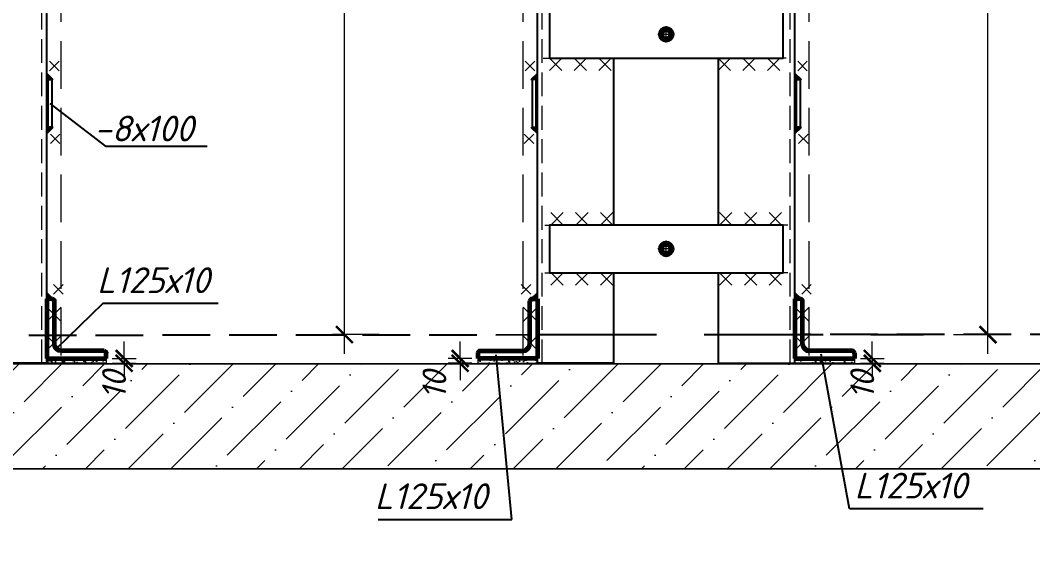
# Model space of a CAD drawing. Header units: millimetres. Extents: x 749182 to 2267578, y 70462 to 311449.
# Drawn here: x 2226654 to 2228779, y 196699 to 197843 of the extents above; entities that cross this region are included whole.
import ezdxf

# ---------------------------------------------------------------- set-up
doc = ezdxf.new("R2010")
doc.units = ezdxf.units.MM
for name, pattern in [('GOST2.303 4', [7, 5, -2, 0]), ('ГОСТ 2.303 4', [7, 5, -2, 0]), ('осеваяX2', [4, 2.5, -0.5, 0.5, -0.5])]:
    doc.linetypes.add(name, pattern=pattern)
doc.layers.get('Defpoints').update_dxf_attribs({"color": 255})
for name, color, linetype, lineweight in [('1Стены', 252, 'Continuous', 25), ('монолит', 176, 'Continuous', 50), ('Оси', 165, 'осеваяX2', 13), ('Размер', 7, 'Continuous', 13), ('сварка', 156, 'Continuous', 9), ('штрих', 8, 'Continuous', 5)]:
    doc.layers.add(name, color=color, linetype=linetype, lineweight=lineweight)
doc.layers.add('металл', color=124, linetype='Continuous')
doc.layers.add('Текст', color=7, linetype='Continuous')
doc.styles.add('GOST 2.304_new', font='isocpeur.ttf', dxfattribs={"width": 0.9, "oblique": 15})
doc.styles.add('М2', font='isocpeui.ttf')
doc.dimstyles.new('SPDS', dxfattribs={"dimscale": 25, "dimtxt": 2.5, "dimasz": 1.77, "dimexe": 1.25, "dimexo": 0.625, "dimtad": 1, "dimdec": 0, "dimrnd": 0.001, "dimtxsty": 'GOST 2.304_new', "dimblk": 'ARCHTICK', "dimcen": 2.5, "dimdle": 2, "dimclrt": 256, "dimazin": 2, "dimtfac": 0.75, "dimtdec": 0, "dimtmove": 1, "dimatfit": 3, "dimfxl": 0, "dimtolj": 1, "dimlwd": 9, "dimlwe": 9, "dimarcsym": 0})
doc.dimstyles.new('SPDS 1_20', dxfattribs={"dimscale": 20, "dimtxt": 2.5, "dimasz": 1.77, "dimexe": 1.25, "dimexo": 0.625, "dimtad": 1, "dimdec": 0, "dimrnd": 0.001, "dimtxsty": 'М2', "dimblk": 'ARCHTICK', "dimcen": 2.5, "dimdle": 2, "dimclrt": 256, "dimadec": 0, "dimazin": 2, "dimtfac": 0.75, "dimtdec": 0, "dimtmove": 1, "dimatfit": 3, "dimfxl": 0, "dimtolj": 1, "dimlwd": 9, "dimlwe": 9, "dimarcsym": 0})

# ---------------------------------------------------------------- blocks, each defined once
blk = doc.blocks.new('свар')
at = {"layer": 'сварка', "color": 0, "linetype": 'Continuous', "ltscale": 10}
for p, q in [((10, 10), (-10, -10)), ((-10, 10), (10, -10))]:
    blk.add_line(p, q, dxfattribs=at)
blk = doc.blocks.new('_ArchTick')
at = {"color": 0, "linetype": 'ByBlock', "const_width": 0.15}
blk.add_lwpolyline([(-0.5, -0.5), (0.5, 0.5)], dxfattribs=at)
blk = doc.blocks.new('*D1130')
at = {"color": 0, "lineweight": 9, "ltscale": 20, "transparency": 16777216}
for p, q in [((2227577, 197133.9), (2227577, 197169.3)), ((2227601.9, 197133.9), (2227552, 197133.9)), ((2227577, 197133.9), (2227577, 197123.9)), ((2227601.9, 197123.9), (2227552, 197123.9)), ((2227577, 197123.9), (2227577, 197088.5))]:
    blk.add_line(p, q, dxfattribs=at)
at = {"layer": 'Defpoints', "color": 0, "lineweight": 20, "ltscale": 20, "transparency": 16777216}
for p in [(2227614.4, 197133.9), (2227577, 197123.9), (2227614.4, 197123.9)]:
    blk.add_point(p, dxfattribs=at)
at = {"color": 0, "lineweight": 9, "ltscale": 20, "transparency": 16777216, "xscale": 35.4, "yscale": 35.4, "zscale": 35.4}
for p, rotation in [((2227577, 197133.9), 270), ((2227577, 197123.9), 90)]:
    blk.add_blockref('_ArchTick', p, dxfattribs=dict(at, rotation=rotation))
at = {"ltscale": 20, "transparency": 16777216, "insert": (2227523.1, 197078.2), "char_height": 50, "attachment_point": 5, "rotation": 90, "style": 'М2'}
blk.add_mtext('\\A1;10', dxfattribs=at)
blk = doc.blocks.new('*D1139')
at = {"color": 0, "lineweight": 9, "ltscale": 20, "transparency": 16777216}
for p, q in [((2228442.3, 197133.9), (2228442.3, 197169.3)), ((2228417.4, 197133.9), (2228467.3, 197133.9)), ((2228442.3, 197133.9), (2228442.3, 197123.9)), ((2228417.4, 197123.9), (2228467.3, 197123.9)), ((2228442.3, 197123.9), (2228442.3, 197088.5))]:
    blk.add_line(p, q, dxfattribs=at)
at = {"layer": 'Defpoints', "color": 0, "lineweight": 20, "ltscale": 20, "transparency": 16777216}
for p in [(2228404.9, 197133.9), (2228404.9, 197123.9), (2228442.3, 197123.9)]:
    blk.add_point(p, dxfattribs=at)
at = {"color": 0, "lineweight": 9, "ltscale": 20, "transparency": 16777216, "xscale": 35.4, "yscale": 35.4, "zscale": 35.4}
for p, rotation in [((2228442.3, 197133.9), 270), ((2228442.3, 197123.9), 90)]:
    blk.add_blockref('_ArchTick', p, dxfattribs=dict(at, rotation=rotation))
at = {"ltscale": 20, "transparency": 16777216, "insert": (2228421.2, 197078.2), "char_height": 50, "attachment_point": 5, "rotation": 90, "style": 'М2'}
blk.add_mtext('\\A1;10', dxfattribs=at)
blk = doc.blocks.new('*D1155')
at = {"layer": 'Defpoints', "color": 0, "lineweight": 20, "ltscale": 20, "transparency": 16777216}
for p in [(2228626.8, 199583.9), (2228685, 199583.9), (2228599.9, 197183.9)]:
    blk.add_point(p, dxfattribs=at)
at = {"layer": 'Размер', "color": 0, "lineweight": 9, "ltscale": 20, "transparency": 16777216}
for p, q in [((2228685, 197143.9), (2228685, 199623.9)), ((2228639.3, 199583.9), (2228710, 199583.9)), ((2228612.4, 197183.9), (2228710, 197183.9))]:
    blk.add_line(p, q, dxfattribs=at)
at = {"layer": 'Размер', "color": 0, "lineweight": 9, "ltscale": 20, "transparency": 16777216, "xscale": 35.4, "yscale": 35.4, "zscale": 35.4}
for p, rotation in [((2228685, 199583.9), 90), ((2228685, 197183.9), 270)]:
    blk.add_blockref('_ArchTick', p, dxfattribs=dict(at, rotation=rotation))
at = {"layer": 'Размер', "ltscale": 20, "transparency": 16777216, "insert": (2228682.6, 198487.5), "char_height": 50, "width": 670.583, "attachment_point": 5, "rotation": 90, "style": 'М2'}
blk.add_mtext('\\A1;{\\C1;2400 }\\P(уточнять по АР)', dxfattribs=at)
blk = doc.blocks.new('*D1160')
at = {"color": 0, "lineweight": 9, "ltscale": 20, "transparency": 16777216}
for p, q in [((2226871.8, 197133.9), (2226871.8, 197169.3)), ((2226846.9, 197133.9), (2226896.8, 197133.9)), ((2226871.8, 197133.9), (2226871.8, 197123.9)), ((2226846.9, 197123.9), (2226896.8, 197123.9)), ((2226871.8, 197123.9), (2226871.8, 197088.5))]:
    blk.add_line(p, q, dxfattribs=at)
at = {"layer": 'Defpoints', "color": 0, "lineweight": 20, "ltscale": 20, "transparency": 16777216}
for p in [(2226834.4, 197133.9), (2226834.4, 197123.9), (2226871.8, 197123.9)]:
    blk.add_point(p, dxfattribs=at)
at = {"color": 0, "lineweight": 9, "ltscale": 20, "transparency": 16777216, "xscale": 35.4, "yscale": 35.4, "zscale": 35.4}
for p, rotation in [((2226871.8, 197133.9), 270), ((2226871.8, 197123.9), 90)]:
    blk.add_blockref('_ArchTick', p, dxfattribs=dict(at, rotation=rotation))
at = {"ltscale": 20, "transparency": 16777216, "insert": (2226850.7, 197078.2), "char_height": 50, "attachment_point": 5, "rotation": 90, "style": 'М2'}
blk.add_mtext('\\A1;10', dxfattribs=at)
blk = doc.blocks.new('*D1163')
at = {"layer": 'Defpoints', "color": 0, "lineweight": 20, "ltscale": 20, "transparency": 16777216}
for p in [(2227334.3, 199583.9), (2227392.5, 199583.9), (2227419.4, 197183.9)]:
    blk.add_point(p, dxfattribs=at)
at = {"layer": 'Размер', "color": 0, "lineweight": 9, "ltscale": 20, "transparency": 16777216}
for p, q in [((2227334.3, 197143.9), (2227334.3, 199623.9)), ((2227380, 199583.9), (2227309.3, 199583.9)), ((2227406.9, 197183.9), (2227309.3, 197183.9))]:
    blk.add_line(p, q, dxfattribs=at)
at = {"layer": 'Размер', "color": 0, "lineweight": 9, "ltscale": 20, "transparency": 16777216, "xscale": 35.4, "yscale": 35.4, "zscale": 35.4}
for p, rotation in [((2227334.3, 199583.9), 90), ((2227334.3, 197183.9), 270)]:
    blk.add_blockref('_ArchTick', p, dxfattribs=dict(at, rotation=rotation))
at = {"layer": 'Размер', "ltscale": 20, "transparency": 16777216, "insert": (2227334, 198487.5), "char_height": 50, "width": 670.583, "attachment_point": 5, "rotation": 90, "style": 'М2'}
blk.add_mtext('\\A1;{\\C1;2400 }\\P(уточнять по АР)', dxfattribs=at)
blk = doc.blocks.new('м16')
at = {"layer": 'металл', "lineweight": 30, "ltscale": 20}
for p, q in [((-11, 6.4), (0, 12.7)), ((-11, -6.4), (-11, 6.4)), ((0, 12.7), (11, 6.4)), ((11, 6.4), (11, -6.4)), ((0, -12.7), (-11, -6.4)), ((11, -6.4), (0, -12.7))]:
    blk.add_line(p, q, dxfattribs=at)
blk.add_circle((0, 0), 15, dxfattribs=at)
for radius, start, end in [(10.4, 0, 180), (10.4, 180, 0), (6.92, 0, 180), (6.92, 180, 0)]:
    blk.add_arc((0, 0), radius, start, end, dxfattribs=at)
at = {"layer": 'металл', "linetype": 'Continuous', "lineweight": 25, "ltscale": 20}
blk.add_arc((0, 0), 8, 255, 165, dxfattribs=at)
at = {"layer": 'Оси', "ltscale": 20}
for p, q in [((17, 0), (-17.3, 0)), ((0, 17.3), (0, -17.3))]:
    blk.add_line(p, q, dxfattribs=at)
blk = doc.blocks.new('*U843')
at = {"color": 0, "linetype": 'Continuous', "lineweight": -2, "ltscale": 100}
for p, q in [((0, 0), (-11.47, 0.64)), ((-8.99, 0.5), (-11.09, -1.39)), ((-10.98, 0.61), (-9.1, -1.5)), ((-4.99, 0.28), (-7.1, -1.61)), ((-6.99, 0.39), (-5.1, -1.72)), ((-1, 0.06), (-3.11, -1.83)), ((-3, 0.17), (-1.11, -1.94))]:
    blk.add_line(p, q, dxfattribs=at)

msp = doc.modelspace()

# ---------------------------------------------------------------- hatches: boundary and pattern name
at = {"layer": 'Размер', "ltscale": 20}
h = msp.add_hatch(dxfattribs=at)
h.set_pattern_fill('AR-SAND', color=256, scale=0.3)
h.set_pattern_definition([(37.5, (1451621.857, 549886.124), (-0.48000939, 14.68239712), [0, -11.5824, 0, -12.954, 0, -12.3825]), (7.5, (1451621.857, 549886.124), (13.4856985, 21.504753), [0, -6.2484, 0, -10.4394, 0, -4.0005]), (327.5, (1451612.485, 549886.124), (23.7297711, 0.04311554), [0, -3.81, 0, -13.716, 0, -17.907]), (317.5, (1451612.485, 549886.124), (22.90669357, 6.6878797), [0, -1.905, 0, -8.9916, 0, -10.287])])
h.paths.add_polyline_path([(2226834.3949, 197133.8711), (2226739.3949, 197133.8711), (2226739.3949, 197123.8711), (2226834.3949, 197123.8711)])
h.paths.add_polyline_path([(2226739.3949, 197133.8711), (2226709.3949, 197133.8711), (2226709.3949, 197123.8711), (2226739.3949, 197123.8711)])
h = msp.add_hatch(dxfattribs=at)
h.set_pattern_fill('AR-SAND', color=256, scale=0.3)
h.set_pattern_definition([(37.5, (1451261.394, 549886.124), (-0.48000939, 14.68239712), [0, -11.5824, 0, -12.954, 0, -12.3825]), (7.5, (1451261.394, 549886.124), (13.4856985, 21.504753), [0, -6.2484, 0, -10.4394, 0, -4.0005]), (327.5, (1451252.021, 549886.124), (23.7297711, 0.04311554), [0, -3.81, 0, -13.716, 0, -17.907]), (317.5, (1451252.021, 549886.124), (22.90669357, 6.6878797), [0, -1.905, 0, -8.9916, 0, -10.287])])
h.paths.add_polyline_path([(2227614.4244, 197133.8711), (2227709.4244, 197133.8711), (2227709.4244, 197123.8711), (2227614.4244, 197123.8711)])
h.paths.add_polyline_path([(2227709.4244, 197133.8711), (2227739.4244, 197133.8711), (2227739.4244, 197123.8711), (2227709.4244, 197123.8711)])
h = msp.add_hatch(dxfattribs=at)
h.set_pattern_fill('AR-SAND', color=256, scale=0.3)
h.set_pattern_definition([(37.5, (1451451.857, 549886.124), (-0.48000939, 14.68239712), [0, -11.5824, 0, -12.954, 0, -12.3825]), (7.5, (1451451.857, 549886.124), (13.4856985, 21.504753), [0, -6.2484, 0, -10.4394, 0, -4.0005]), (327.5, (1451442.485, 549886.124), (23.7297711, 0.04311554), [0, -3.81, 0, -13.716, 0, -17.907]), (317.5, (1451442.485, 549886.124), (22.90669357, 6.6878797), [0, -1.905, 0, -8.9916, 0, -10.287])])
h.paths.add_polyline_path([(2228404.8681, 197133.8711), (2228309.8681, 197133.8711), (2228309.8681, 197123.8711), (2228404.8681, 197123.8711)])
h.paths.add_polyline_path([(2228309.8681, 197133.8711), (2228279.8681, 197133.8711), (2228279.8681, 197123.8711), (2228309.8681, 197123.8711)])
at = {"layer": 'сварка', "linetype": 'Continuous', "ltscale": 5}
for points in [[(2226709.4048, 197718.9689), (2226709.4048, 197732.6124), (2226723.0482, 197718.9689)], [(2227739.4146, 197718.9689), (2227739.4146, 197732.6124), (2227725.7712, 197718.9689)], [(2228279.878, 197718.9689), (2228279.878, 197732.6124), (2228293.5214, 197718.9689)], [(2226709.4048, 197618.7733), (2226709.4048, 197605.1299), (2226723.0482, 197618.7733)], [(2227739.4146, 197618.7733), (2227739.4146, 197605.1299), (2227725.7712, 197618.7733)], [(2228279.878, 197618.7733), (2228279.878, 197605.1299), (2228293.5214, 197618.7733)], [(2226709.4048, 197258.8711), (2226709.4048, 197272.5146), (2226723.0482, 197258.8711)], [(2227739.4146, 197258.8711), (2227739.4146, 197272.5146), (2227725.7712, 197258.8711)], [(2228279.878, 197258.8711), (2228279.878, 197272.5146), (2228293.5214, 197258.8711)]]:
    msp.add_hatch(color=0, dxfattribs=at).paths.add_polyline_path(points, flags=0)
at = {"layer": 'штрих', "ltscale": 15}
h = msp.add_hatch(dxfattribs=at)
h.set_pattern_fill('ANSI36', color=256, scale=20)
h.set_pattern_definition([(45, (-39664661.56, -1362333.524), (33.67596045, 123.47852166), [158.75, -31.75, 0, -31.75])])
h.paths.add_polyline_path([(2225552.1045, 197121.866), (2225552.1054, 196901.866), (2229948.3138, 196903.8711), (2229948.3129, 197123.8711)])

# ---------------------------------------------------------------- linework, layer by layer
at = {"ltscale": 100}
for p, q in [((2226833.9244, 197578.7509), (2226716.4338, 197668.8713)), ((2227046.3397, 197578.7509), (2226833.9244, 197578.7509)), ((2226826.812, 197249.4072), (2226729.5053, 197153.9716)), ((2227069.0545, 197249.4072), (2226826.812, 197249.4072)), ((2227685.8702, 196796.2095), (2227652.7092, 197141.3318)), ((2228394.1744, 196818.5106), (2228334.7275, 197142.9816)), ((2228675.055, 196818.5106), (2228394.1744, 196818.5106)), ((2227404.9896, 196796.2095), (2227685.8702, 196796.2095))]:
    msp.add_line(p, q, dxfattribs=at)
at = {"layer": '1Стены', "color": 0, "linetype": 'ГОСТ 2.303 4', "lineweight": 13, "ltscale": 10}
for p, q in [((2226699.4048, 197123.8711), (2226699.4048, 199613.8711)), ((2227749.4146, 197123.8711), (2227749.4146, 199613.8711)), ((2228269.878, 197123.8711), (2228269.878, 199613.8711))]:
    msp.add_line(p, q, dxfattribs=at)
at = {"layer": '1Стены', "color": 0, "linetype": 'ГОСТ 2.303 4', "lineweight": 13, "ltscale": 20}
for p, q in [((2226739.4048, 197139.8711), (2226739.4048, 199583.8711)), ((2227709.4146, 197139.8711), (2227709.4146, 199583.8711)), ((2228309.878, 197139.8711), (2228309.878, 199583.8711)), ((2228309.878, 197139.8711), (2228309.878, 199583.8711))]:
    msp.add_line(p, q, dxfattribs=at)
at = {"layer": '1Стены', "color": 0, "linetype": 'GOST2.303 4', "ltscale": 20}
for p, q in [((2225552.1045, 197181.866), (2227723.4146, 197183.8711)), ((2229293.8878, 197183.8711), (2228295.878, 197183.8711))]:
    msp.add_line(p, q, dxfattribs=at)
at = {"layer": '1Стены', "color": 0, "linetype": 'GOST2.303 4', "ltscale": 50}
msp.add_line((2227739.4146, 197183.8711), (2228549.9314, 197183.8711), dxfattribs=at)
at = {"layer": 'металл', "color": 0, "ltscale": 20}
for p, q in [((2226709.4048, 197123.8711), (2226709.4048, 199613.8711)), ((2227739.4146, 197123.8711), (2227739.4146, 199613.8711)), ((2228279.878, 197123.8711), (2228279.878, 199613.8711)), ((2227899.878, 197413.8711), (2227899.878, 197763.8711)), ((2228119.0867, 197413.8711), (2228119.0867, 197763.8711)), ((2227899.878, 197123.8711), (2227899.878, 197313.8711)), ((2228119.0867, 197123.8711), (2228119.0867, 197313.8711)), ((2226709.3949, 197123.8711), (2226549.4048, 197123.8711)), ((2227899.878, 197123.8711), (2227739.4244, 197123.8711)), ((2228119.0867, 197123.8711), (2228279.8681, 197123.8711))]:
    msp.add_line(p, q, dxfattribs=at)
at = {"layer": 'металл', "color": 0, "linetype": 'Continuous', "lineweight": 60, "ltscale": 20, "extrusion": (0, 0, -1)}
for p, q in [((2226709.4048, 197258.8711), (2226709.4048, 197133.8711)), ((2226720.8048, 197258.8711), (2226709.4048, 197258.8711)), ((2226725.4048, 197163.8711), (2226725.4048, 197254.2711)), ((2226709.4048, 197133.8711), (2226834.4048, 197133.8711)), ((2226829.8048, 197149.8711), (2226739.4048, 197149.8711)), ((2226834.4048, 197133.8711), (2226834.4048, 197145.2711)), ((2227739.4146, 197133.8711), (2227614.4146, 197133.8711)), ((2228279.878, 197133.8711), (2228404.878, 197133.8711))]:
    msp.add_line(p, q, dxfattribs=at)
at = {"layer": 'металл', "color": 0, "linetype": 'Continuous', "lineweight": 60, "ltscale": 20}
for p, q in [((2227723.4146, 197163.8711), (2227723.4146, 197254.2711)), ((2227728.0146, 197258.8711), (2227739.4146, 197258.8711)), ((2227739.4146, 197258.8711), (2227739.4146, 197133.8711)), ((2228279.878, 197258.8711), (2228279.878, 197133.8711)), ((2228291.278, 197258.8711), (2228279.878, 197258.8711)), ((2228295.878, 197163.8711), (2228295.878, 197254.2711)), ((2227614.4146, 197145.2711), (2227614.4146, 197133.8711)), ((2227619.0146, 197149.8711), (2227709.4146, 197149.8711)), ((2228400.278, 197149.8711), (2228309.878, 197149.8711)), ((2228404.878, 197145.2711), (2228404.878, 197133.8711))]:
    msp.add_line(p, q, dxfattribs=at)
at = {"layer": 'металл', "color": 0, "ltscale": 20}
for points in [[(2228254.878, 197863.8711), (2227764.4146, 197863.8711), (2227764.4146, 197763.8711), (2228254.878, 197763.8711)], [(2226712.4138, 197718.8711), (2226720.4138, 197718.8711), (2226720.4138, 197618.8711), (2226712.4138, 197618.8711)], [(2227736.4055, 197718.8711), (2227728.4055, 197718.8711), (2227728.4055, 197618.8711), (2227736.4055, 197618.8711)], [(2228282.887, 197718.8711), (2228290.887, 197718.8711), (2228290.887, 197618.8711), (2228282.887, 197618.8711)], [(2228254.878, 197413.8711), (2227764.4146, 197413.8711), (2227764.4146, 197313.8711), (2228254.878, 197313.8711)]]:
    msp.add_lwpolyline(points, close=True, dxfattribs=at)
at = {"layer": 'металл', "color": 0, "linetype": 'Continuous', "lineweight": 60, "ltscale": 20, "extrusion": (0, 0, -1)}
for centre, radius, start, end in [((-2226720.8048, 197254.2711), 4.6, 90, 180), ((-2226739.4048, 197163.8711), 14, 270, 0), ((-2226829.8048, 197145.2711), 4.6, 90, 180)]:
    msp.add_arc(centre, radius, start, end, dxfattribs=at)
at = {"layer": 'металл', "color": 0, "linetype": 'Continuous', "lineweight": 60, "ltscale": 20}
for centre, radius, start, end in [((2227728.0146, 197254.2711), 4.6, 90, 180), ((2228291.278, 197254.2711), 4.6, 0, 90), ((2227709.4146, 197163.8711), 14, 270, 0), ((2228309.878, 197163.8711), 14, 180, 270), ((2227619.0146, 197145.2711), 4.6, 90, 180), ((2228400.278, 197145.2711), 4.6, 0, 90)]:
    msp.add_arc(centre, radius, start, end, dxfattribs=at)
at = {"layer": 'монолит', "color": 0, "lineweight": 25, "ltscale": 100}
for p, q in [((2225552.1045, 197121.866), (2229948.3138, 197123.8711)), ((2225552.1045, 196901.866), (2229948.3138, 196903.8711))]:
    msp.add_line(p, q, dxfattribs=at)
at = {"layer": 'Размер', "color": 0, "ltscale": 20}
for points in [[(2226709.3949, 197133.8711), (2226834.3949, 197133.8711), (2226834.3949, 197123.8711), (2226709.3949, 197123.8711)], [(2227739.4244, 197133.8711), (2227614.4244, 197133.8711), (2227614.4244, 197123.8711), (2227739.4244, 197123.8711)], [(2228279.8681, 197133.8711), (2228404.8681, 197133.8711), (2228404.8681, 197123.8711), (2228279.8681, 197123.8711)]]:
    msp.add_lwpolyline(points, close=True, dxfattribs=at)
at = {"layer": 'сварка', "color": 0, "linetype": 'Continuous', "ltscale": 5}
for p, q in [((2226709.4048, 197718.9689), (2226709.4048, 197732.6124)), ((2226709.4048, 197732.6124), (2226723.0482, 197718.9689)), ((2227739.4146, 197732.6124), (2227725.7712, 197718.9689)), ((2227739.4146, 197718.9689), (2227739.4146, 197732.6124)), ((2228279.878, 197718.9689), (2228279.878, 197732.6124)), ((2228279.878, 197732.6124), (2228293.5214, 197718.9689)), ((2226723.0482, 197718.9689), (2226709.4048, 197718.9689)), ((2227725.7712, 197718.9689), (2227739.4146, 197718.9689)), ((2228293.5214, 197718.9689), (2228279.878, 197718.9689)), ((2226709.4048, 197618.7733), (2226709.4048, 197605.1299)), ((2226709.4048, 197605.1299), (2226723.0482, 197618.7733)), ((2226723.0482, 197618.7733), (2226709.4048, 197618.7733)), ((2227739.4146, 197605.1299), (2227725.7712, 197618.7733)), ((2227725.7712, 197618.7733), (2227739.4146, 197618.7733)), ((2227739.4146, 197618.7733), (2227739.4146, 197605.1299)), ((2228279.878, 197618.7733), (2228279.878, 197605.1299)), ((2228279.878, 197605.1299), (2228293.5214, 197618.7733)), ((2228293.5214, 197618.7733), (2228279.878, 197618.7733)), ((2226709.4048, 197258.8711), (2226709.4048, 197272.5146)), ((2226709.4048, 197272.5146), (2226723.0482, 197258.8711)), ((2227739.4146, 197272.5146), (2227725.7712, 197258.8711)), ((2227739.4146, 197258.8711), (2227739.4146, 197272.5146)), ((2228279.878, 197258.8711), (2228279.878, 197272.5146)), ((2228279.878, 197272.5146), (2228293.5214, 197258.8711)), ((2226723.0482, 197258.8711), (2226709.4048, 197258.8711)), ((2227725.7712, 197258.8711), (2227739.4146, 197258.8711)), ((2228293.5214, 197258.8711), (2228279.878, 197258.8711))]:
    msp.add_line(p, q, dxfattribs=at)
at = {"layer": 'сварка', "color": 0, "linetype": 'Continuous', "ltscale": 15}
for p, q in [((2226709.3949, 197258.8711), (2226709.3949, 197133.8711)), ((2226709.3949, 197241.3711), (2226739.3949, 197211.3711)), ((2226709.3949, 197211.3711), (2226739.3949, 197241.3711)), ((2227739.4244, 197241.3711), (2227709.4244, 197211.3711)), ((2227739.4244, 197211.3711), (2227709.4244, 197241.3711)), ((2227739.4244, 197258.8711), (2227739.4244, 197133.8711)), ((2228279.8681, 197258.8711), (2228279.8681, 197133.8711)), ((2228279.8681, 197241.3711), (2228309.8681, 197211.3711)), ((2228279.8681, 197211.3711), (2228309.8681, 197241.3711)), ((2226709.3949, 197181.3711), (2226739.3949, 197151.3711)), ((2226709.3949, 197151.3711), (2226739.3949, 197181.3711)), ((2227739.4244, 197181.3711), (2227709.4244, 197151.3711)), ((2227739.4244, 197151.3711), (2227709.4244, 197181.3711)), ((2228279.8681, 197181.3711), (2228309.8681, 197151.3711)), ((2228279.8681, 197151.3711), (2228309.8681, 197181.3711))]:
    msp.add_line(p, q, dxfattribs=at)

# ---------------------------------------------------------------- block references
at = {"layer": 'Размер', "rotation": 270.0000000001111}
for p in [(2228009.6463, 197813.8711), (2228009.6463, 197813.8711), (2228009.6463, 197363.8711), (2228009.6463, 197363.8711)]:
    msp.add_blockref('м16', p, dxfattribs=at)
at = {"layer": 'Размер', "color": 0, "xscale": -1, "rotation": 89.99999999762788}
for p in [(2226725.1601, 197747.6015), (2228295.6333, 197747.6015), (2226727.1638, 197594.7275), (2228297.637, 197594.7275), (2226733.5791, 197279.0847), (2228304.0523, 197279.0847)]:
    msp.add_blockref('свар', p, dxfattribs=at)
at = {"layer": 'Размер', "color": 0, "rotation": 270.0000000023722}
for p in [(2227723.6592, 197747.6015), (2227721.6556, 197594.7275), (2227715.2402, 197279.0847)]:
    msp.add_blockref('свар', p, dxfattribs=at)
at = {"layer": 'сварка', "linetype": 'Continuous', "ltscale": 15, "yscale": 13, "zscale": 13}
for p, xscale, rotation in [((2227751.4146, 197763.8711), -13, 356.8182644325913), ((2228261.4072, 197763.8711), 13, 3.181735567408701), ((2227754.65, 197413.8711), 13, 183.1817355674087), ((2228264.6426, 197413.8711), -13, 176.8182644325912), ((2227754.65, 197313.8711), -13, 356.8182644325913), ((2228264.6426, 197313.8711), 13, 3.181735567408701)]:
    msp.add_blockref('*U843', p, dxfattribs=dict(at, xscale=xscale, rotation=rotation))

# ---------------------------------------------------------------- texts
at = {"layer": 'Текст', "ltscale": 20, "style": 'М2'}
for s, p in [('-8х100', (2226808.9033, 197589.3207)), ('L125х10', (2226814.8695, 197271.1347)), ('L125х10', (2228404.8645, 196840.2381)), ('L125х10', (2227397.8883, 196817.9371))]:
    msp.add_text(s, height=54, dxfattribs=at).set_placement(p)

# ---------------------------------------------------------------- dimensions: what is measured, and where the dimension line sits
at = {"ltscale": 20}
for base, p1, p2, picture, middle in [((2226871.8096, 197123.8711), (2226834.4048, 197133.8711), (2226834.4048, 197123.8711), '*D1160', (2226888.2087, 197078.2086)), ((2227577.0097, 197123.8711), (2227614.4146, 197133.8711), (2227614.4146, 197123.8711), '*D1130', (2227560.6107, 197078.2086)), ((2228442.2828, 197123.8711), (2228404.878, 197133.8711), (2228404.878, 197123.8711), '*D1139', (2228458.6819, 197078.2086))]:
    dim = msp.add_linear_dim(base=base, p1=p1, p2=p2, angle=90, dimstyle='SPDS', override={"dimscale": 20, "dimtxsty": 'М2', "dimfxl": 1.25, "dimtfill": 0, "dimarcsym": 1}, dxfattribs=at)
    dim.commit()
    dim.dimension.update_dxf_attribs({"geometry": picture, "text_midpoint": middle, "dimtype": 160})
at = {"layer": 'Размер', "ltscale": 20}
for base, p1, p2, picture, middle in [((2227334.2692, 199583.8711), (2227419.4298, 197183.8711), (2227392.4726, 199583.8711), '*D1163', (2227423.1598, 198487.5052)), ((2228685.0233, 199583.8711), (2228599.8628, 197183.8711), (2228626.82, 199583.8711), '*D1155', (2228771.782, 198487.5052))]:
    dim = msp.add_linear_dim(base=base, p1=p1, p2=p2, angle=90, text='{\\C1;2400 }\\P(уточнять по АР)', dimstyle='SPDS 1_20', override={"dimtxsty": 'М2'}, dxfattribs=at)
    dim.commit()
    dim.dimension.update_dxf_attribs({"geometry": picture, "text_midpoint": middle, "dimtype": 160})

doc.saveas('drawing.dxf')
